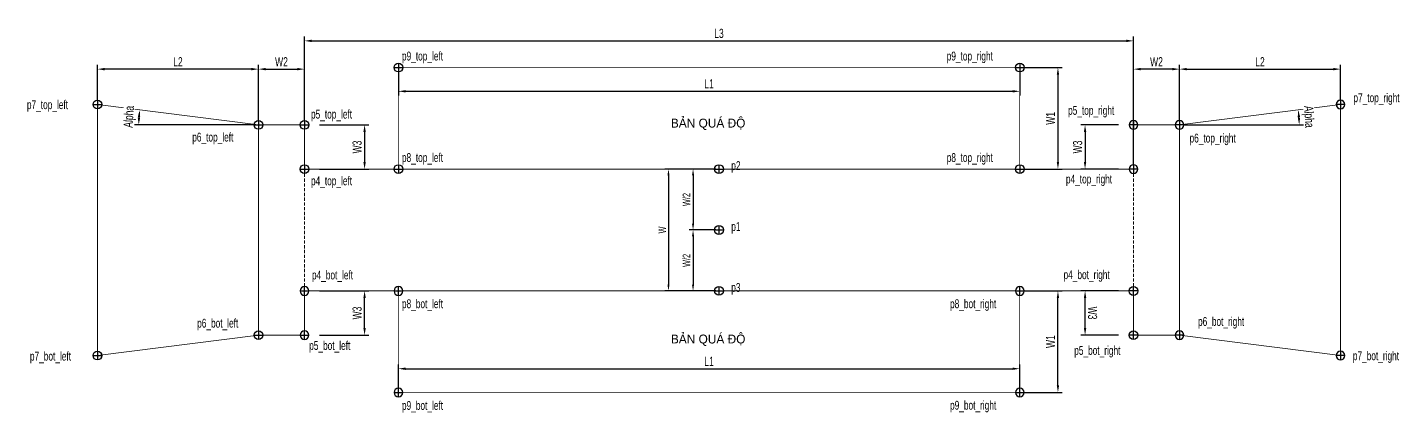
# Model space of a CAD drawing. Header units: metres. Extents: x -52538 to 135898, y -7195 to 57832.
# Drawn here: x 81806 to 135898, y -3317 to 11859 of the extents above; entities that cross this region are included whole.
import ezdxf

# ---------------------------------------------------------------- set-up
doc = ezdxf.new("R2010")
doc.units = ezdxf.units.M
doc.linetypes.add('DASHED2', pattern=[0.375, 0.25, -0.125])
doc.layers.get('0').update_dxf_attribs({"lineweight": 25})
doc.layers.get('Defpoints').update_dxf_attribs({"color": 8})
doc.layers.add('2', color=2, linetype='Continuous', lineweight=18)
doc.layers.add('4', color=4, linetype='DASHED2', lineweight=13)
doc.layers.add('TALUY', color=8, linetype='Continuous')
doc.layers.add('TEXT', color=7, linetype='Continuous')
doc.styles.add('.VnAvantH', font='VHAVAN.TTF')
doc.styles.add('segoe ui', font='vn_vni.shx', dxfattribs={"width": 0.7})
doc.dimstyles.new('D200DD', dxfattribs={"dimscale": 200, "dimtxt": 1.5, "dimasz": 1.25, "dimexe": 0.75, "dimexo": 0.625, "dimgap": 0.5, "dimtad": 1, "dimtoh": 1, "dimdec": 0, "dimzin": 1, "dimdsep": 46, "dimtxsty": 'segoe ui', "dimcen": 0.09, "dimclrd": 8, "dimclre": 8, "dimclrt": 3, "dimadec": 1, "dimazin": 0, "dimtfac": 1, "dimtdec": 0, "dimtix": 1, "dimtmove": 2, "dimatfit": 2, "dimfxl": 1, "dimlwd": -1, "dimlwe": -1, "dimarcsym": 1})

# ---------------------------------------------------------------- blocks, each defined once
blk = doc.blocks.new('*D138')
at = {"layer": 'Defpoints', "color": 0, "transparency": 16777216}
for p in [(93179, 8019, 0), (93179, 6278, 0), (95097, 6278)]:
    blk.add_point(p, dxfattribs=at)
at = {"layer": 'TALUY', "color": 8, "transparency": 16777216}
for p, q in [((93319, 8019), (95266, 8019)), ((95097, 7738), (95097, 6559)), ((93319, 6278), (95266, 6278))]:
    blk.add_line(p, q, dxfattribs=at)
for points in [[(95050, 7738), (95144, 7738), (95097, 8019)], [(95050, 6559), (95144, 6559), (95097, 6278)]]:
    blk.add_solid(points, dxfattribs=at)
at = {"layer": 'TALUY', "color": 3, "transparency": 16777216, "insert": (94804, 7148), "char_height": 360, "attachment_point": 5, "rotation": 90, "style": 'segoe ui', "bg_fill": 3, "box_fill_scale": 1.1, "bg_fill_color": 256, "bg_fill_true_color": 13158600, "bg_fill_transparency": 0}
blk.add_mtext('{\\Fvn_uni|c0;W3}', dxfattribs=at)
blk = doc.blocks.new('*D139')
at = {"layer": 'Defpoints', "color": 0, "transparency": 16777216}
for p in [(93179, 1478, 0), (95097, 1478), (93179, -267, 0)]:
    blk.add_point(p, dxfattribs=at)
at = {"layer": 'TALUY', "color": 8, "transparency": 16777216}
for p, q in [((93319, 1478), (95266, 1478)), ((95097, 15), (95097, 1197)), ((93319, -267), (95266, -267))]:
    blk.add_line(p, q, dxfattribs=at)
for points in [[(95050, 1197), (95144, 1197), (95097, 1478)], [(95050, 15), (95144, 15), (95097, -267)]]:
    blk.add_solid(points, dxfattribs=at)
at = {"layer": 'TALUY', "color": 3, "transparency": 16777216, "insert": (94804, 606), "char_height": 360, "attachment_point": 5, "rotation": 89.9999, "style": 'segoe ui', "bg_fill": 3, "box_fill_scale": 1.1, "bg_fill_color": 256, "bg_fill_true_color": 13158600, "bg_fill_transparency": 0}
blk.add_mtext('{\\Fvn_uni|c0;W3}', dxfattribs=at)
blk = doc.blocks.new('*D149')
at = {"layer": 'Defpoints', "color": 0, "transparency": 16777216}
for p in [(125410, 11331), (92725, 8019, 0), (125410, 6278, 0)]:
    blk.add_point(p, dxfattribs=at)
at = {"layer": 'TALUY', "color": 8, "transparency": 16777216}
for p, q in [((92725, 8159), (92725, 11499)), ((125410, 6419), (125410, 11499)), ((93007, 11331), (125129, 11331))]:
    blk.add_line(p, q, dxfattribs=at)
for points in [[(93007, 11377), (93007, 11284), (92725, 11331)], [(125129, 11377), (125129, 11284), (125410, 11331)]]:
    blk.add_solid(points, dxfattribs=at)
at = {"layer": 'TALUY', "color": 3, "transparency": 16777216, "insert": (109068, 11623), "char_height": 360, "attachment_point": 5, "style": 'segoe ui', "bg_fill": 3, "box_fill_scale": 1.1, "bg_fill_color": 256, "bg_fill_true_color": 13158600, "bg_fill_transparency": 0}
blk.add_mtext('L3', dxfattribs=at)
blk = doc.blocks.new('*D150')
at = {"layer": 'Defpoints', "color": 0, "transparency": 16777216}
for p in [(96430, 10278), (120927, 10278), (120927, 9342)]:
    blk.add_point(p, dxfattribs=at)
at = {"layer": 'TALUY', "color": 8, "transparency": 16777216}
for p, q in [((96430, 10138), (96430, 9174)), ((120927, 10138), (120927, 9174)), ((96711, 9342), (120645, 9342))]:
    blk.add_line(p, q, dxfattribs=at)
for points in [[(96711, 9389), (96711, 9296), (96430, 9342)], [(120645, 9389), (120645, 9296), (120927, 9342)]]:
    blk.add_solid(points, dxfattribs=at)
at = {"layer": 'TALUY', "color": 3, "transparency": 16777216, "insert": (108678, 9635), "char_height": 360, "attachment_point": 5, "style": 'segoe ui', "bg_fill": 3, "box_fill_scale": 1.1, "bg_fill_color": 256, "bg_fill_true_color": 13158600, "bg_fill_transparency": 0}
blk.add_mtext('L1', dxfattribs=at)
blk = doc.blocks.new('*D151')
at = {"layer": 'Defpoints', "color": 0, "transparency": 16777216}
for p in [(120927, 10278), (120927, 6278), (122431, 6278)]:
    blk.add_point(p, dxfattribs=at)
at = {"layer": 'TALUY', "color": 8, "transparency": 16777216}
for p, q in [((121067, 10278), (122600, 10278)), ((122431, 9997), (122431, 6559)), ((121067, 6278), (122600, 6278))]:
    blk.add_line(p, q, dxfattribs=at)
for points in [[(122384, 9997), (122478, 9997), (122431, 10278)], [(122384, 6559), (122478, 6559), (122431, 6278)]]:
    blk.add_solid(points, dxfattribs=at)
at = {"layer": 'TALUY', "color": 3, "transparency": 16777216, "insert": (122139, 8278), "char_height": 360, "attachment_point": 5, "rotation": 90, "style": 'segoe ui', "bg_fill": 3, "box_fill_scale": 1.1, "bg_fill_color": 256, "bg_fill_true_color": 13158600, "bg_fill_transparency": 0}
blk.add_mtext('{\\Fvn_uni|c0;W1}', dxfattribs=at)
blk = doc.blocks.new('dfhfghg')
at = {"elevation": 0, "flags": 128}
for points in [[(108895, 3878), (109240, 3878)], [(109068, 4051), (109068, 3706)]]:
    blk.add_lwpolyline(points, dxfattribs=at)
blk.add_circle((109068, 3878, 0), 173)
blk = doc.blocks.new('*D153')
at = {"layer": 'Defpoints', "color": 0, "transparency": 16777216}
for p in [(109068, 6278), (108046, 3878), (109068, 3878, 0)]:
    blk.add_point(p, dxfattribs=at)
at = {"layer": 'TALUY', "color": 8, "transparency": 16777216}
for p, q in [((108943, 6278), (107896, 6278)), ((108046, 6028), (108046, 4128)), ((108943, 3878), (107896, 3878))]:
    blk.add_line(p, q, dxfattribs=at)
for points in [[(108004, 6028), (108087, 6028), (108046, 6278)], [(108004, 4128), (108087, 4128), (108046, 3878)]]:
    blk.add_solid(points, dxfattribs=at)
at = {"layer": 'TALUY', "color": 3, "transparency": 16777216, "insert": (107788, 5078), "char_height": 300, "attachment_point": 5, "rotation": 90, "style": 'segoe ui'}
blk.add_mtext('{\\Fvn_uni|c0;W}/2', dxfattribs=at)
blk = doc.blocks.new('*D154')
at = {"layer": 'Defpoints', "color": 0, "transparency": 16777216}
for p in [(109068, 3878, 0), (108046, 1478), (109068, 1478)]:
    blk.add_point(p, dxfattribs=at)
at = {"layer": 'TALUY', "color": 8, "transparency": 16777216}
for p, q in [((108943, 3878), (107896, 3878)), ((108046, 3628), (108046, 1728)), ((108943, 1478), (107896, 1478))]:
    blk.add_line(p, q, dxfattribs=at)
for points in [[(108004, 3628), (108087, 3628), (108046, 3878)], [(108004, 1728), (108087, 1728), (108046, 1478)]]:
    blk.add_solid(points, dxfattribs=at)
at = {"layer": 'TALUY', "color": 3, "transparency": 16777216, "insert": (107788, 2678), "char_height": 300, "attachment_point": 5, "rotation": 90, "style": 'segoe ui'}
blk.add_mtext('{\\Fvn_uni|c0;W}/2', dxfattribs=at)
blk = doc.blocks.new('*D155')
at = {"layer": 'Defpoints', "color": 0, "transparency": 16777216}
for p in [(92725, 10216), (90914, 8019, 0), (92725, 8019, 0)]:
    blk.add_point(p, dxfattribs=at)
at = {"layer": 'TALUY', "color": 8, "transparency": 16777216}
for p, q in [((90914, 8159), (90914, 10385)), ((92725, 8159), (92725, 10385)), ((91195, 10216), (92444, 10216))]:
    blk.add_line(p, q, dxfattribs=at)
for points in [[(91195, 10263), (91195, 10169), (90914, 10216)], [(92444, 10263), (92444, 10169), (92725, 10216)]]:
    blk.add_solid(points, dxfattribs=at)
at = {"layer": 'TALUY', "color": 3, "transparency": 16777216, "insert": (91820, 10508), "char_height": 360, "attachment_point": 5, "style": 'segoe ui', "bg_fill": 3, "box_fill_scale": 1.1, "bg_fill_color": 256, "bg_fill_true_color": 13158600, "bg_fill_transparency": 0}
blk.add_mtext('{\\Fvn_uni|c0;W2}', dxfattribs=at)
blk = doc.blocks.new('*D158')
at = {"layer": 'Defpoints', "color": 0, "transparency": 16777216}
for p in [(84564, 10216), (84564, 8824, 0), (90914, 8019, 0)]:
    blk.add_point(p, dxfattribs=at)
at = {"layer": 'TALUY', "color": 8, "transparency": 16777216}
for p, q in [((84564, 8964), (84564, 10385)), ((90914, 8159), (90914, 10385)), ((90633, 10216), (84845, 10216))]:
    blk.add_line(p, q, dxfattribs=at)
for points in [[(84845, 10263), (84845, 10169), (84564, 10216)], [(90633, 10263), (90633, 10169), (90914, 10216)]]:
    blk.add_solid(points, dxfattribs=at)
at = {"layer": 'TALUY', "color": 3, "transparency": 16777216, "insert": (87739, 10508), "char_height": 360, "attachment_point": 5, "style": 'segoe ui', "bg_fill": 3, "box_fill_scale": 1.1, "bg_fill_color": 256, "bg_fill_true_color": 13158600, "bg_fill_transparency": 0}
blk.add_mtext('{\\Fvn_uni|c0;L2}', dxfattribs=at)
blk = doc.blocks.new('*D165')
at = {"layer": 'Defpoints', "color": 0, "transparency": 16777216}
for p in [(120927, -1590), (96430, -2526), (120927, -2526)]:
    blk.add_point(p, dxfattribs=at)
at = {"layer": 'TALUY', "color": 8, "transparency": 16777216}
for p, q in [((96430, -2385), (96430, -1422)), ((96711, -1590), (120645, -1590)), ((120927, -2385), (120927, -1422))]:
    blk.add_line(p, q, dxfattribs=at)
for points in [[(96711, -1543), (96711, -1637), (96430, -1590)], [(120645, -1543), (120645, -1637), (120927, -1590)]]:
    blk.add_solid(points, dxfattribs=at)
at = {"layer": 'TALUY', "color": 3, "transparency": 16777216, "insert": (108678, -1298), "char_height": 360, "attachment_point": 5, "style": 'segoe ui', "bg_fill": 3, "box_fill_scale": 1.1, "bg_fill_color": 256, "bg_fill_true_color": 13158600, "bg_fill_transparency": 0}
blk.add_mtext('L1', dxfattribs=at)
blk = doc.blocks.new('*D167')
at = {"layer": 'Defpoints', "color": 0, "transparency": 16777216}
for p in [(84564, 8824, 0), (90914, 8019, 0), (90914, 8019, 0), (92725, 8019, 0)]:
    blk.add_point(p, dxfattribs=at)
at = {"layer": 'TALUY', "color": 8, "transparency": 16777216}
blk.add_line((90774, 8019), (86025, 8019), dxfattribs=at)
blk.add_arc((90914, 8019), 4720, 176.19, 176.5856, dxfattribs=at)
for points in [[(86249, 8298), (86155, 8301), (86194, 8019)], [(86158, 8337), (86251, 8328), (86231, 8612)]]:
    blk.add_solid(points, dxfattribs=at)
at = {"layer": 'TALUY', "color": 3, "transparency": 16777216, "insert": (85851, 8338), "char_height": 360, "attachment_point": 5, "rotation": 86.3878, "style": 'segoe ui', "bg_fill": 3, "box_fill_scale": 1.1, "bg_fill_color": 256, "bg_fill_true_color": 13158600, "bg_fill_transparency": 0}
blk.add_mtext('Alpha', dxfattribs=at)
at = {"layer": 'Defpoints', "color": 0, "transparency": 16777216}
blk.add_point((86211, 8415), dxfattribs=at)
blk = doc.blocks.new('*D168')
at = {"layer": 'Defpoints', "color": 0, "transparency": 16777216}
for p in [(109068, 6278), (107077, 1478), (109068, 1478)]:
    blk.add_point(p, dxfattribs=at)
at = {"layer": 'TALUY', "color": 8, "transparency": 16777216}
for p, q in [((108943, 6278), (106927, 6278)), ((107077, 6028), (107077, 1728)), ((108943, 1478), (106927, 1478))]:
    blk.add_line(p, q, dxfattribs=at)
for points in [[(107035, 6028), (107118, 6028), (107077, 6278)], [(107035, 1728), (107118, 1728), (107077, 1478)]]:
    blk.add_solid(points, dxfattribs=at)
at = {"layer": 'TALUY', "color": 3, "transparency": 16777216, "insert": (106827, 3878), "char_height": 300, "attachment_point": 5, "rotation": 90, "style": 'segoe ui'}
blk.add_mtext('{\\Fvn_uni|c0;W}', dxfattribs=at)
blk = doc.blocks.new('*D175')
at = {"layer": 'Defpoints', "color": 0, "transparency": 16777216}
for p in [(120927, 1478), (122431, 1478), (120927, -2522)]:
    blk.add_point(p, dxfattribs=at)
at = {"layer": 'TALUY', "color": 8, "transparency": 16777216}
for p, q in [((121067, 1478), (122600, 1478)), ((122431, -2240), (122431, 1197)), ((121067, -2522), (122600, -2522))]:
    blk.add_line(p, q, dxfattribs=at)
for points in [[(122384, 1197), (122478, 1197), (122431, 1478)], [(122384, -2240), (122478, -2240), (122431, -2522)]]:
    blk.add_solid(points, dxfattribs=at)
at = {"layer": 'TALUY', "color": 3, "transparency": 16777216, "insert": (122139, -522), "char_height": 360, "attachment_point": 5, "rotation": 90, "style": 'segoe ui', "bg_fill": 3, "box_fill_scale": 1.1, "bg_fill_color": 256, "bg_fill_true_color": 13158600, "bg_fill_transparency": 0}
blk.add_mtext('{\\Fvn_uni|c0;W1}', dxfattribs=at)
blk = doc.blocks.new('*D176')
at = {"layer": 'Defpoints', "color": 0, "transparency": 16777216}
for p in [(124957, 8019, 0), (123500, 6278), (124957, 6278, 0)]:
    blk.add_point(p, dxfattribs=at)
at = {"layer": 'TALUY', "color": 8, "transparency": 16777216}
for p, q in [((124816, 8019), (123332, 8019)), ((123500, 7738), (123500, 6559)), ((124816, 6278), (123332, 6278))]:
    blk.add_line(p, q, dxfattribs=at)
for points in [[(123453, 7738), (123547, 7738), (123500, 8019)], [(123453, 6559), (123547, 6559), (123500, 6278)]]:
    blk.add_solid(points, dxfattribs=at)
at = {"layer": 'TALUY', "color": 3, "transparency": 16777216, "insert": (123208, 7148), "char_height": 360, "attachment_point": 5, "rotation": 90, "style": 'segoe ui', "bg_fill": 3, "box_fill_scale": 1.1, "bg_fill_color": 256, "bg_fill_true_color": 13158600, "bg_fill_transparency": 0}
blk.add_mtext('{\\Fvn_uni|c0;W3}', dxfattribs=at)
blk = doc.blocks.new('*D177')
at = {"layer": 'Defpoints', "color": 0, "transparency": 16777216}
for p in [(123500, 1478), (124957, 1478, 0), (124957, -267, 0)]:
    blk.add_point(p, dxfattribs=at)
at = {"layer": 'TALUY', "color": 8, "transparency": 16777216}
for p, q in [((124816, 1478), (123332, 1478)), ((123500, 15), (123500, 1197)), ((124816, -267), (123332, -267))]:
    blk.add_line(p, q, dxfattribs=at)
for points in [[(123547, 1197), (123453, 1197), (123500, 1478)], [(123547, 15), (123453, 15), (123500, -267)]]:
    blk.add_solid(points, dxfattribs=at)
at = {"layer": 'TALUY', "color": 3, "transparency": 16777216, "insert": (123793, 606), "char_height": 360, "attachment_point": 5, "rotation": 270.0001, "style": 'segoe ui', "bg_fill": 3, "box_fill_scale": 1.1, "bg_fill_color": 256, "bg_fill_true_color": 13158600, "bg_fill_transparency": 0}
blk.add_mtext('{\\Fvn_uni|c0;W3}', dxfattribs=at)
blk = doc.blocks.new('*D179')
at = {"layer": 'Defpoints', "color": 0, "transparency": 16777216}
for p in [(125410, 10216), (125410, 8019, 0), (127221, 8019, 0)]:
    blk.add_point(p, dxfattribs=at)
at = {"layer": 'TALUY', "color": 8, "transparency": 16777216}
for p, q in [((125410, 8159), (125410, 10385)), ((127221, 8159), (127221, 10385)), ((126940, 10216), (125691, 10216))]:
    blk.add_line(p, q, dxfattribs=at)
for points in [[(125691, 10263), (125691, 10169), (125410, 10216)], [(126940, 10263), (126940, 10169), (127221, 10216)]]:
    blk.add_solid(points, dxfattribs=at)
at = {"layer": 'TALUY', "color": 3, "transparency": 16777216, "insert": (126316, 10508), "char_height": 360, "attachment_point": 5, "style": 'segoe ui', "bg_fill": 3, "box_fill_scale": 1.1, "bg_fill_color": 256, "bg_fill_true_color": 13158600, "bg_fill_transparency": 0}
blk.add_mtext('{\\Fvn_uni|c0;W2}', dxfattribs=at)
blk = doc.blocks.new('*D180')
at = {"layer": 'Defpoints', "color": 0, "transparency": 16777216}
for p in [(133571, 10216), (133571, 8824, 0), (127221, 8019, 0)]:
    blk.add_point(p, dxfattribs=at)
at = {"layer": 'TALUY', "color": 8, "transparency": 16777216}
for p, q in [((127221, 8159), (127221, 10385)), ((133571, 8964), (133571, 10385)), ((127502, 10216), (133290, 10216))]:
    blk.add_line(p, q, dxfattribs=at)
for points in [[(127502, 10263), (127502, 10169), (127221, 10216)], [(133290, 10263), (133290, 10169), (133571, 10216)]]:
    blk.add_solid(points, dxfattribs=at)
at = {"layer": 'TALUY', "color": 3, "transparency": 16777216, "insert": (130396, 10508), "char_height": 360, "attachment_point": 5, "style": 'segoe ui', "bg_fill": 3, "box_fill_scale": 1.1, "bg_fill_color": 256, "bg_fill_true_color": 13158600, "bg_fill_transparency": 0}
blk.add_mtext('{\\Fvn_uni|c0;L2}', dxfattribs=at)
blk = doc.blocks.new('*D178')
at = {"layer": 'Defpoints', "color": 0, "transparency": 16777216}
for p in [(133571, 8824, 0), (125410, 8019, 0), (127221, 8019, 0), (127221, 8019, 0)]:
    blk.add_point(p, dxfattribs=at)
at = {"layer": 'TALUY', "color": 8, "transparency": 16777216}
blk.add_line((127362, 8019), (132110, 8019), dxfattribs=at)
blk.add_arc((127221, 8019), 4720, 3.4144, 3.81, dxfattribs=at)
for points in [[(131884, 8328), (131978, 8337), (131904, 8612)], [(131980, 8301), (131886, 8298), (131941, 8019)]]:
    blk.add_solid(points, dxfattribs=at)
at = {"layer": 'TALUY', "color": 3, "transparency": 16777216, "insert": (132284, 8338), "char_height": 360, "attachment_point": 5, "rotation": 273.6122, "style": 'segoe ui', "bg_fill": 3, "box_fill_scale": 1.1, "bg_fill_color": 256, "bg_fill_true_color": 13158600, "bg_fill_transparency": 0}
blk.add_mtext('Alpha', dxfattribs=at)
at = {"layer": 'Defpoints', "color": 0, "transparency": 16777216}
blk.add_point((131937, 8217), dxfattribs=at)

msp = doc.modelspace()

# ---------------------------------------------------------------- linework, layer by layer
for p, direction in [((-5824.9, 48207.9), (0.99980006, 0.019996)), ((-1927, 48217.6), (0.99980006, -0.019996))]:
    msp.add_xline(p, direction)
at = {"layer": '2'}
for p, q in [((90914.1, 8018.8, 0), (84563.8, 8823.7, 0)), ((127221.1, 8018.8, 0), (133571.5, 8823.7, 0)), ((92725.3, 6278.2, 0), (92725.3, 8018.8, 0)), ((92725.3, 1478.4, 0), (92725.3, -266.6, 0)), ((125410, 1478.4, 0), (125410, -266.6, 0)), ((90914.1, -266.6, 0), (84563.8, -1071.6, 0)), ((127221.1, -266.6, 0), (133571.5, -1071.6, 0))]:
    msp.add_line(p, q, dxfattribs=at)
at = {"layer": '2', "linetype": 'ByBlock'}
for p, q in [((92725.3, 6278.2, 0), (125410, 6278.2, 0)), ((92725.3, 1478.2, 0), (125410, 1478.2, 0))]:
    msp.add_line(p, q, dxfattribs=at)
at = {"layer": '2', "elevation": 0, "flags": 128}
for points in [[(84563.8, 8823.7), (84563.8, -1071.6)], [(133571.5, 8823.7), (133571.5, -1071.6)]]:
    msp.add_lwpolyline(points, dxfattribs=at)
at = {"layer": '2', "elevation": 0}
for points in [[(90914.1, -266.6), (90914.1, 8018.8)], [(90914.1, 8018.8), (92725.3, 8018.8)], [(127221.1, -266.6), (127221.1, 8018.8)], [(90914.1, -266.6), (92725.3, -266.6)], [(127221.1, -266.6), (125410, -266.6)]]:
    msp.add_lwpolyline(points, dxfattribs=at)
at = {"layer": '4', "ltscale": 500}
msp.add_line((92725.3, 6278.4, 0), (92725.3, 1478.2, 0), dxfattribs=at)
at = {"layer": '4', "ltscale": 500, "const_width": 25}
for points in [[(120926.5, 6278.2), (96429.6, 6278.2), (96429.6, 10278.2), (120926.5, 10278.2)], [(120926.5, 1474), (96429.6, 1474), (96429.6, -2526), (120926.5, -2526)]]:
    msp.add_lwpolyline(points, close=True, dxfattribs=at)

# ---------------------------------------------------------------- block references
for p in [(-24503.9, 4945.6, 0), (0, 0), (0, -2400.2, 0), (-18153.5, -4144.7, 0), (-24503.9, -4949.7, 0)]:
    msp.add_blockref('dfhfghg', p)
at = {"xscale": -1}
for p in [(242639.1, 4945.6, 0), (236288.7, -4144.7, 0), (242639.1, -4949.7, 0)]:
    msp.add_blockref('dfhfghg', p, dxfattribs=at)
at = {"xscale": -1, "rotation": 180}
for p in [(-16342.4, 5352.1, 0), (-12638.1, 5352.1, 0), (11858.9, 5352.1, 0), (-16342.4, 3611.8)]:
    msp.add_blockref('dfhfghg', p, dxfattribs=at)
at = {"rotation": 180}
for p in [(234477.6, 5352.1, 0), (234477.6, 3611.8)]:
    msp.add_blockref('dfhfghg', p, dxfattribs=at)

# ---------------------------------------------------------------- texts
at = {"layer": 'TEXT', "color": 3, "style": 'segoe ui', "width": 0.7}
for s, p in [('p7_top_right', (134079, 8913.7, 0)), ('p7_top_left', (81784.5, 8641)), ('p6_top_left', (88303, 7363)), ('p6_top_right', (127618.8, 7324.8, 0)), ('p1', (109552, 3838.7, 0)), ('p4_bot_left', (93022.1, 1929.4, 0)), ('p4_bot_right', (122651.5, 1941.5)), ('p3', (109552, 1438.5)), ('p8_bot_left', (96569.4, 795.5)), ('p8_bot_right', (118176.9, 795)), ('p6_bot_left', (88496.5, 29.9, 0)), ('p6_bot_right', (127953, 97)), ('p7_bot_left', (81903.1, -1270.1, 0)), ('p5_bot_right', (123072.2, -1042.8, 0)), ('p7_bot_right', (134057, -1255.1, 0)), ('p9_bot_left', (96569.4, -3211.7)), ('p9_bot_right', (118176.9, -3204.5))]:
    msp.add_text(s, height=350, dxfattribs=at).set_placement(p)
at = {"layer": 'TEXT', "color": 3, "style": '.VnAvantH'}
for p in [(107171.6, 7914.4, 0), (107171.6, -594.8, 0)]:
    msp.add_text('b¶n qu¸ ®é', height=350, dxfattribs=at).set_placement(p)

# ---------------------------------------------------------------- dimensions: what is measured, and where the dimension line sits
at = {"layer": 'TALUY'}
dim = msp.add_linear_dim(base=(108045.5, 1478), p1=(109067.6, 3878.2, 0), p2=(109067.6, 1478), angle=90, text='{\\Fvn_uni|c0;W}/2', dimstyle='D200DD', dxfattribs=at)
dim.commit()
dim.dimension.update_dxf_attribs({"geometry": '*D154', "text_midpoint": (107788.4, 2678.1)})

# ---------------------------------------------------------------- next in the draw order: dimensions: what is measured, and where the dimension line sits
for base, p1, p2, angle, picture, middle in [((95097, 6278.2, 0), (93178.6, 8018.8, 0), (93178.6, 6278.2, 0), 90, '*D138', (94804.5, 7148.5, 0)), ((95097, 1478.2, 0), (93178.6, -266.6, 0), (93178.6, 1478.2, 0), 269.99994, '*D139', (94804.5, 605.8, 0)), ((123500.3, 1478.2, 0), (124956.6, -266.6, 0), (124956.6, 1478.2, 0), 270.00006, '*D177', (123792.8, 605.8, 0))]:
    dim = msp.add_linear_dim(base=base, p1=p1, p2=p2, angle=angle, text='{\\Fvn_uni|c0;W3}', dimstyle='D200DD', override={"dimscale": 225, "dimtxt": 1.6, "dimfxl": 0.5, "dimtfill": 1}, dxfattribs=at)
    dim.commit()
    dim.dimension.update_dxf_attribs({"geometry": picture, "text_midpoint": middle})
dim = msp.add_linear_dim(base=(120926.5, -1590.3), p1=(96429.6, -2526), p2=(120926.5, -2526), text='L1', dimstyle='D200DD', override={"dimscale": 225, "dimtxt": 1.6, "dimfxl": 0.5, "dimtfill": 1}, dxfattribs=at)
dim.commit()
dim.dimension.update_dxf_attribs({"geometry": '*D165', "text_midpoint": (108678, -1297.8)})

# ---------------------------------------------------------------- next in the draw order: block references
at = {"xscale": -1, "rotation": 180}
for p in [(-12638.1, 1352.1, 0), (11858.9, 1352.1, 0)]:
    msp.add_blockref('dfhfghg', p, dxfattribs=at)

# ---------------------------------------------------------------- next in the draw order: texts
at = {"layer": 'TEXT', "color": 3, "style": 'segoe ui', "width": 0.7}
msp.add_text('p5_bot_left', height=350, dxfattribs=at).set_placement((92913.1, -849.8, 0))

# ---------------------------------------------------------------- next in the draw order: dimensions: what is measured, and where the dimension line sits
at = {"layer": 'TALUY'}
dim = msp.add_linear_dim(base=(125410, 11330.5), p1=(92725.3, 8018.8, 0), p2=(125410, 6278.2, 0), text='L3', dimstyle='D200DD', override={"dimscale": 225, "dimtxt": 1.6, "dimfxl": 0.5, "dimtfill": 1}, dxfattribs=at)
dim.commit()
dim.dimension.update_dxf_attribs({"geometry": '*D149', "text_midpoint": (109067.6, 11623)})

# ---------------------------------------------------------------- next in the draw order: linework, layer by layer
at = {"layer": '2'}
msp.add_line((125410, 6278.2, 0), (125410, 8018.8, 0), dxfattribs=at)
at = {"layer": '2', "elevation": 0}
msp.add_lwpolyline([(127221.1, 8018.8), (125410, 8018.8)], dxfattribs=at)
at = {"layer": '4', "ltscale": 500}
msp.add_line((125410, 6278.4, 0), (125410, 1478.2, 0), dxfattribs=at)

# ---------------------------------------------------------------- next in the draw order: block references
for p in [(-16342.4, 4140.6), (-16342.4, 2400.3, 0), (-12638.1, 2400, 0), (0, 2400.1, 0)]:
    msp.add_blockref('dfhfghg', p)
at = {"xscale": -1}
for p in [(234477.6, 4140.6), (234477.6, 2400.3, 0)]:
    msp.add_blockref('dfhfghg', p, dxfattribs=at)

# ---------------------------------------------------------------- next in the draw order: texts
at = {"layer": 'TEXT', "color": 3, "style": 'segoe ui', "width": 0.7}
for s, p in [('p5_top_left', (92983.6, 8266.8, 0)), ('p8_top_left', (96569.4, 6557.2)), ('p2', (109552, 6238.7)), ('p8_top_right', (118045.4, 6557.2)), ('p4_top_left', (92983.6, 5639.9, 0))]:
    msp.add_text(s, height=350, dxfattribs=at).set_placement(p)

# ---------------------------------------------------------------- next in the draw order: dimensions: what is measured, and where the dimension line sits
at = {"layer": 'TALUY'}
dim = msp.add_linear_dim(base=(120926.5, 9342.5), p1=(96429.6, 10278.2), p2=(120926.5, 10278.2), text='L1', dimstyle='D200DD', override={"dimscale": 225, "dimtxt": 1.6, "dimfxl": 0.5, "dimtfill": 1}, dxfattribs=at)
dim.commit()
dim.dimension.update_dxf_attribs({"geometry": '*D150', "text_midpoint": (108678, 9635)})
for base, p1, p2, angle, text, picture, middle in [((123500.3, 6278.2, 0), (124956.6, 8018.8, 0), (124956.6, 6278.2, 0), 90, '{\\Fvn_uni|c0;W3}', '*D176', (123207.8, 7148.5, 0)), ((122431, 1478.4), (120926.5, -2521.6), (120926.5, 1478.4), 270, '{\\Fvn_uni|c0;W1}', '*D175', (122138.5, -521.6))]:
    dim = msp.add_linear_dim(base=base, p1=p1, p2=p2, angle=angle, text=text, dimstyle='D200DD', override={"dimscale": 225, "dimtxt": 1.6, "dimfxl": 0.5, "dimtfill": 1}, dxfattribs=at)
    dim.commit()
    dim.dimension.update_dxf_attribs({"geometry": picture, "text_midpoint": middle})
for base, p2, text, picture, middle in [((107076.5, 1478.2), (109067.6, 1478.2), '{\\Fvn_uni|c0;W}', '*D168', (106826.5, 3878.2)), ((108045.5, 3878.2), (109067.6, 3878.2, 0), '{\\Fvn_uni|c0;W}/2', '*D153', (107788.4, 5078.2))]:
    dim = msp.add_linear_dim(base=base, p1=(109067.6, 6278.2), p2=p2, angle=90, text=text, dimstyle='D200DD', dxfattribs=at)
    dim.commit()
    dim.dimension.update_dxf_attribs({"geometry": picture, "text_midpoint": middle})

# ---------------------------------------------------------------- next in the draw order: block references
msp.add_blockref('dfhfghg', (-12638.1, 6400.1, 0))

# ---------------------------------------------------------------- next in the draw order: texts
at = {"layer": 'TEXT', "color": 3, "style": 'segoe ui', "width": 0.7}
for s, p in [('p9_top_left', (96569.4, 10557.2)), ('p9_top_right', (118045.4, 10557.2))]:
    msp.add_text(s, height=350, dxfattribs=at).set_placement(p)

# ---------------------------------------------------------------- next in the draw order: dimensions: what is measured, and where the dimension line sits
at = {"layer": 'TALUY'}
dim = msp.add_linear_dim(base=(92725.3, 10216), p1=(90914.1, 8018.8, 0), p2=(92725.3, 8018.8, 0), text='{\\Fvn_uni|c0;W2}', dimstyle='D200DD', override={"dimscale": 225, "dimtxt": 1.6, "dimfxl": 0.5, "dimtfill": 1}, dxfattribs=at)
dim.commit()
dim.dimension.update_dxf_attribs({"geometry": '*D155', "text_midpoint": (91819.7, 10508.5)})
for base, p1, p2, angle, text, picture, middle in [((122431, 6278.2), (120926.5, 10278.2), (120926.5, 6278.2), 90, '{\\Fvn_uni|c0;W1}', '*D151', (122138.5, 8278.2)), ((125410, 10216), (127221.1, 8018.8, 0), (125410, 8018.8, 0), 180, '{\\Fvn_uni|c0;W2}', '*D179', (126315.5, 10508.5))]:
    dim = msp.add_linear_dim(base=base, p1=p1, p2=p2, angle=angle, text=text, dimstyle='D200DD', override={"dimscale": 225, "dimtxt": 1.6, "dimfxl": 0.5, "dimtfill": 1}, dxfattribs=at)
    dim.commit()
    dim.dimension.update_dxf_attribs({"geometry": picture, "text_midpoint": middle})

# ---------------------------------------------------------------- next in the draw order: block references
for p in [(11858.9, 6400.1, 0), (-18153.5, 4140.6), (11858.9, 2400.1, 0)]:
    msp.add_blockref('dfhfghg', p)
at = {"xscale": -1}
msp.add_blockref('dfhfghg', (236288.7, 4140.6), dxfattribs=at)

# ---------------------------------------------------------------- next in the draw order: texts
at = {"layer": 'TEXT', "color": 3, "style": 'segoe ui', "width": 0.7}
for s, p in [('p5_top_right', (122829.7, 8416.8, 0)), ('p4_top_right', (122744.7, 5711.4, 0))]:
    msp.add_text(s, height=350, dxfattribs=at).set_placement(p)

# ---------------------------------------------------------------- next in the draw order: dimensions: what is measured, and where the dimension line sits
at = {"layer": 'TALUY'}
dim = msp.add_linear_dim(base=(84563.8, 10216), p1=(90914.1, 8018.8, 0), p2=(84563.8, 8823.7, 0), text='{\\Fvn_uni|c0;L2}', dimstyle='D200DD', override={"dimscale": 225, "dimtxt": 1.6, "dimfxl": 0.5, "dimtfill": 1}, dxfattribs=at)
dim.commit()
dim.dimension.update_dxf_attribs({"geometry": '*D158', "text_midpoint": (87739, 10508.5)})
dim = msp.add_linear_dim(base=(133571.5, 10216), p1=(127221.1, 8018.8, 0), p2=(133571.5, 8823.7, 0), angle=180, text='{\\Fvn_uni|c0;L2}', dimstyle='D200DD', override={"dimscale": 225, "dimtxt": 1.6, "dimfxl": 0.5, "dimtfill": 1}, dxfattribs=at)
dim.commit()
dim.dimension.update_dxf_attribs({"geometry": '*D180', "text_midpoint": (130396.3, 10508.5)})

# ---------------------------------------------------------------- next in the draw order: dimensions: what is measured, and where the dimension line sits
for base, line1, line2, picture, middle in [((86210.6, 8415.1), ((90914.1, 8018.8, 0), (84563.8, 8823.7, 0)), ((90914.1, 8018.8, 0), (92725.3, 8018.8, 0)), '*D167', (85851.5, 8338.4)), ((131937.2, 8217.1), ((127221.1, 8018.8, 0), (133571.5, 8823.7, 0)), ((127221.1, 8018.8, 0), (125410, 8018.8, 0)), '*D178', (132283.8, 8338.4))]:
    dim = msp.add_angular_dim_2l(base=base, line1=line1, line2=line2, text='Alpha', dimstyle='D200DD', override={"dimscale": 225, "dimtxt": 1.6, "dimfxl": 0.5, "dimtfill": 1}, dxfattribs=at)
    dim.commit()
    dim.dimension.update_dxf_attribs({"geometry": picture, "text_midpoint": middle})

doc.saveas('drawing.dxf')
